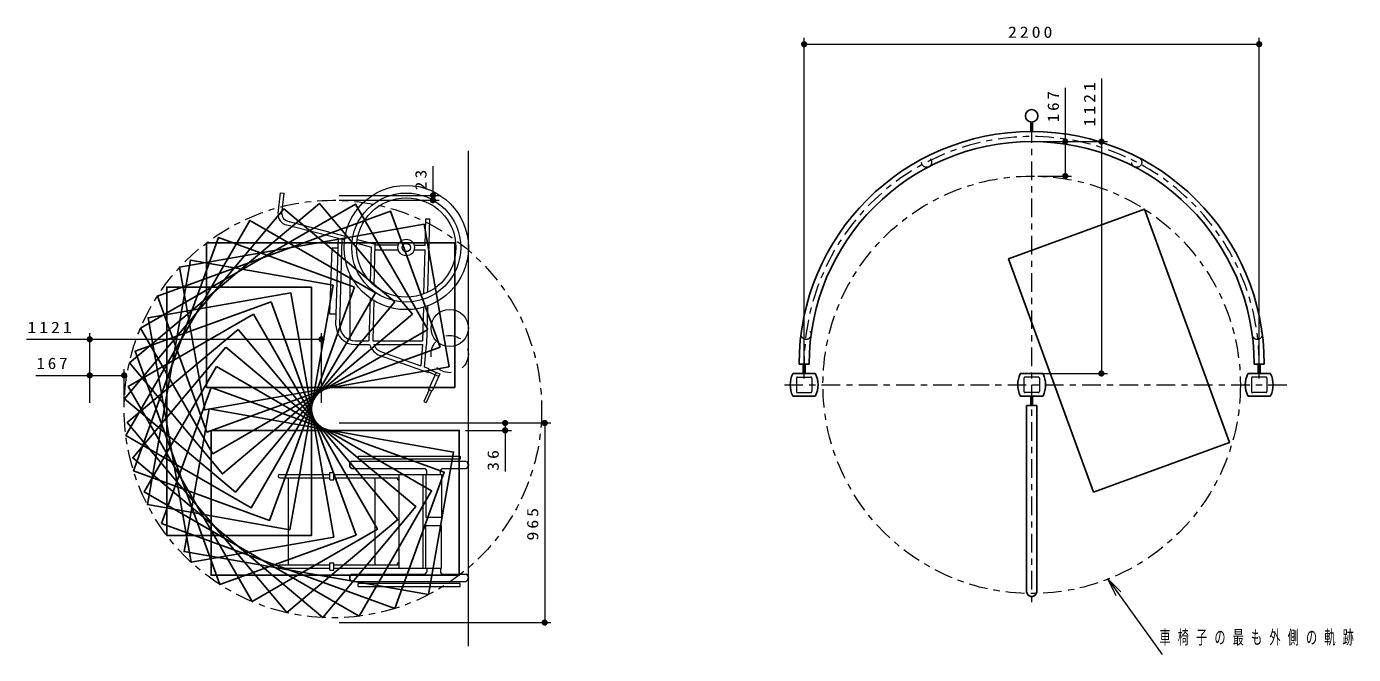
# Model space of a CAD drawing. Units: millimetres on the paper, scale 1:30. Extents: x -610 to 0, y 0 to 257.
# Drawn here: x -610.3 to -396.4, y 154.9 to 256 of the extents above; entities that cross this region are included whole.
import ezdxf

# ---------------------------------------------------------------- set-up
doc = ezdxf.new("R2010")
doc.units = ezdxf.units.MM
doc.linetypes.add('USER1', pattern=[4.5, 2.5, -2])
doc.linetypes.add('USER2', pattern=[6, 3, -1, 1, -1])
doc.layers.add('1_30', color=7, linetype='Continuous', lineweight=13)
doc.styles.add('ＭＳ ゴシック', font='')
doc.styles.get('ＭＳ ゴシック').set_extended_font_data('MS Gothic')

# ---------------------------------------------------------------- blocks, each defined once
blk = doc.blocks.new('open_arrow')
at = {"color": 0, "linetype": 'Continuous', "lineweight": -2}
blk.add_lwpolyline([(7.5, 1.25), (0, 0), (7.5, -1.25)], dxfattribs=at)
blk = doc.blocks.new('filled_dot')
at = {"color": 0, "linetype": 'Continuous', "lineweight": -2, "const_width": 1.25}
blk.add_lwpolyline([(-0.625, 0, 1), (0.625, 0, 1)], format="xyb", close=True, dxfattribs=at)

msp = doc.modelspace()

# ---------------------------------------------------------------- linework, layer by layer
at = {"layer": '1_30'}
for p, q in [((-484.952, 199.318), (-484.952, 254.206)), ((-484.952, 253.206), (-411.619, 253.206)), ((-411.619, 199.318), (-411.619, 254.206)), ((-442.87, 246.194), (-442.87, 231.954)), ((-437.046, 247.692), (-437.046, 200.151)), ((-447.286, 237.508), (-441.87, 237.508)), ((-447.286, 237.508), (-436.046, 237.508)), ((-539.069, 156.186), (-539.069, 236.036)), ((-544.773, 233.552), (-544.773, 228.056)), ((-447.286, 231.954), (-441.87, 231.954)), ((-569.735, 225.951), (-569.349, 229.262)), ((-569.349, 229.262), (-568.755, 229.192)), ((-569.13, 225.885), (-568.744, 229.191)), ((-559.896, 228.836), (-543.773, 228.836)), ((-559.896, 228.056), (-543.773, 228.056)), ((-569.735, 225.951), (-569.141, 225.881)), ((-568.157, 224.679), (-558.921, 222.286)), ((-546.025, 220.827), (-545.919, 225.062)), ((-545.919, 225.062), (-545.286, 225.062)), ((-545.582, 213.237), (-545.286, 225.062)), ((-568.335, 224.089), (-559.998, 221.958)), ((-561.402, 209.687), (-560.999, 220.363)), ((-560.043, 220.363), (-560.999, 220.363)), ((-560.402, 207.884), (-559.998, 221.958)), ((-559.786, 207.884), (-559.383, 221.788)), ((-559.383, 221.788), (-559.015, 221.689)), ((-557.06, 221.135), (-554.701, 220.503)), ((-556.982, 221.752), (-554.073, 220.973)), ((-554.842, 214.877), (-554.701, 220.503)), ((-554.24, 214.315), (-554.073, 220.973)), ((-550.357, 220.827), (-554.077, 220.827)), ((-547.804, 220.827), (-546.025, 220.827)), ((-554.096, 220.056), (-550.357, 220.056)), ((-547.804, 220.056), (-546.044, 220.056)), ((-546.222, 212.96), (-546.044, 220.056)), ((-558.119, 205.553), (-558.119, 216.136)), ((-554.907, 212.299), (-555.105, 205.433)), ((-554.3, 211.898), (-554.488, 205.453)), ((-560.372, 209.687), (-561.402, 209.687)), ((-546.277, 210.83), (-546.436, 205.42)), ((-545.638, 211.04), (-545.82, 204.804)), ((-610.27, 205.659), (-562.729, 205.659)), ((-600.086, 195.419), (-600.086, 206.659)), ((-562.729, 195.419), (-562.729, 206.659)), ((-557.322, 205.42), (-555.104, 205.42)), ((-554.484, 205.42), (-546.436, 205.42)), ((-557.322, 204.804), (-554.978, 204.804)), ((-554.32, 204.804), (-546.436, 204.804)), ((-553.079, 203.631), (-546.734, 201.396)), ((-546.436, 204.804), (-546.734, 201.396)), ((-546.137, 201.186), (-545.82, 204.804)), ((-553.255, 203.042), (-545.52, 200.318)), ((-545.371, 200.916), (-546.137, 201.186)), ((-608.772, 199.835), (-594.532, 199.835)), ((-600.086, 195.419), (-600.086, 200.835)), ((-594.532, 195.419), (-594.532, 200.835)), ((-545.52, 200.318), (-545.371, 200.916)), ((-545.492, 200.43), (-543.857, 199.697)), ((-544.231, 200.328), (-545.473, 197.549)), ((-545.399, 200.804), (-543.676, 200.095)), ((-543.676, 200.095), (-544.926, 197.3)), ((-447.286, 200.151), (-436.046, 200.151)), ((-545.377, 197.505), (-546.244, 195.644)), ((-545.013, 197.34), (-545.88, 195.478)), ((-544.926, 197.3), (-545.473, 197.549)), ((-546.244, 195.644), (-545.88, 195.478)), ((-559.896, 192.169), (-532.14, 192.169)), ((-539.54, 190.975), (-532.14, 190.975)), ((-533.14, 192.169), (-533.14, 184.377)), ((-532.14, 192.169), (-525.766, 192.169)), ((-526.766, 192.169), (-526.766, 160.003)), ((-556.845, 186.821), (-540.404, 186.821)), ((-556.845, 186.821), (-556.845, 186.341)), ((-540.404, 186.341), (-556.845, 186.341)), ((-540.404, 186.821), (-540.404, 186.341)), ((-561.402, 184.218), (-560.735, 184.218)), ((-561.402, 183.018), (-561.402, 184.218)), ((-560.735, 183.018), (-560.735, 184.218)), ((-557.846, 185.996), (-539.403, 185.996)), ((-557.846, 184.819), (-546.188, 184.819)), ((-545.776, 183.885), (-545.776, 184.442)), ((-543.574, 183.885), (-543.574, 184.442)), ((-543.162, 184.819), (-539.403, 184.819)), ((-569.468, 183.885), (-561.402, 183.885)), ((-569.468, 183.351), (-561.402, 183.351)), ((-568.067, 169.3), (-568.067, 183.351)), ((-561.402, 183.018), (-560.735, 183.018)), ((-560.735, 183.885), (-543.407, 183.885)), ((-560.735, 183.351), (-550.214, 183.351)), ((-554.069, 169.3), (-554.069, 183.351)), ((-550.214, 168.767), (-550.214, 183.885)), ((-546.359, 168.767), (-546.359, 183.885)), ((-545.943, 183.885), (-545.943, 176.993)), ((-543.407, 183.885), (-543.407, 176.993)), ((-545.943, 176.993), (-543.407, 176.993)), ((-545.943, 168.767), (-545.943, 175.658)), ((-545.943, 175.658), (-543.407, 175.658)), ((-543.407, 168.767), (-543.407, 175.658)), ((-569.468, 169.3), (-561.402, 169.3)), ((-561.402, 169.634), (-560.735, 169.634)), ((-561.402, 168.433), (-561.402, 169.634)), ((-560.735, 168.433), (-560.735, 169.634)), ((-560.735, 169.3), (-550.214, 169.3)), ((-569.468, 168.767), (-561.402, 168.767)), ((-561.402, 168.433), (-560.735, 168.433)), ((-560.735, 168.767), (-543.407, 168.767)), ((-557.846, 167.832), (-546.188, 167.832)), ((-545.776, 168.767), (-545.776, 168.209)), ((-543.574, 168.767), (-543.574, 168.209)), ((-543.162, 167.832), (-539.403, 167.832)), ((-436.054, 167.099), (-427.273, 154.873)), ((-557.846, 166.655), (-539.403, 166.655)), ((-540.404, 166.31), (-556.845, 166.31)), ((-556.845, 165.83), (-556.845, 166.31)), ((-556.845, 165.83), (-540.404, 165.83)), ((-540.404, 165.83), (-540.404, 166.31)), ((-559.896, 160.003), (-525.766, 160.003))]:
    msp.add_line(p, q, dxfattribs=at)
at = {"layer": '1_30', "color": 3, "lineweight": 25}
for p, q in [((-448.436, 239.128), (-448.436, 240.654)), ((-448.286, 239.128), (-448.286, 240.643)), ((-448.136, 239.128), (-448.136, 240.654)), ((-484.142, 201.651), (-485.762, 201.651)), ((-485.102, 201.651), (-485.102, 200.151)), ((-484.952, 201.651), (-484.952, 200.151)), ((-484.802, 201.651), (-484.802, 200.151)), ((-410.809, 201.651), (-412.429, 201.651)), ((-411.769, 201.651), (-411.769, 200.151)), ((-411.619, 201.651), (-411.619, 200.151)), ((-411.469, 201.651), (-411.469, 200.151)), ((-483.209, 200.151), (-486.696, 200.151)), ((-450.029, 200.151), (-446.542, 200.151)), ((-413.363, 200.151), (-409.875, 200.151)), ((-483.209, 196.485), (-486.696, 196.485)), ((-450.029, 196.485), (-446.542, 196.485)), ((-449.096, 194.985), (-449.096, 164.985)), ((-447.476, 194.985), (-449.096, 194.985)), ((-448.436, 196.485), (-448.436, 194.985)), ((-448.286, 196.485), (-448.286, 194.985)), ((-448.136, 196.485), (-448.136, 194.985)), ((-447.476, 194.985), (-447.476, 164.985)), ((-413.363, 196.485), (-409.875, 196.485))]:
    msp.add_line(p, q, dxfattribs=at)
at = {"layer": '1_30', "linetype": 'USER2'}
for p, q in [((-448.286, 240.321), (-448.286, 162.998)), ((-488.145, 198.318), (-406.156, 198.318))]:
    msp.add_line(p, q, dxfattribs=at)
at = {"layer": '1_30', "linetype": 'USER1'}
for p, q in [((-486.202, 199.368), (-486.202, 197.268)), ((-486.002, 199.568), (-483.902, 199.568)), ((-483.702, 199.368), (-483.702, 197.268)), ((-449.536, 199.368), (-449.536, 197.268)), ((-447.236, 199.568), (-449.336, 199.568)), ((-447.036, 199.368), (-447.036, 197.268)), ((-412.869, 199.368), (-412.869, 197.268)), ((-410.569, 199.568), (-412.669, 199.568)), ((-410.369, 199.368), (-410.369, 197.268)), ((-486.002, 197.068), (-483.902, 197.068)), ((-447.236, 197.068), (-449.336, 197.068)), ((-410.569, 197.068), (-412.669, 197.068))]:
    msp.add_line(p, q, dxfattribs=at)
at = {"layer": '1_30', "color": 3, "lineweight": 25}
for points in [[(-550.907, 211.681), (-568.782, 226.68), (-594.493, 196.038), (-576.619, 181.04)], [(-548.062, 209.685), (-563.06, 227.559), (-593.702, 201.848), (-578.703, 183.973)], [(-545.606, 207.224), (-557.273, 227.431), (-591.914, 207.431), (-580.247, 187.224)], [(-554.057, 213.154), (-574.264, 224.82), (-594.264, 190.179), (-574.057, 178.513)], [(-543.615, 204.374), (-551.595, 226.301), (-589.183, 212.62), (-581.202, 190.694)], [(-438.33, 181.037), (-416.404, 189.017), (-430.085, 226.605), (-452.011, 218.624)], [(-542.148, 201.222), (-546.2, 224.201), (-585.593, 217.255), (-581.541, 194.276)], [(-557.414, 214.057), (-579.34, 222.037), (-593.021, 184.449), (-571.095, 176.469)], [(-541.252, 197.864), (-541.252, 221.197), (-581.252, 221.197), (-581.252, 197.864)], [(-560.877, 214.363), (-583.855, 218.415), (-590.801, 179.022), (-567.823, 174.971)], [(-564.34, 214.063), (-587.673, 214.063), (-587.673, 174.063), (-564.34, 174.063)], [(-567.699, 213.167), (-590.678, 209.115), (-583.732, 169.723), (-560.753, 173.775)], [(-573.701, 209.709), (-593.908, 198.043), (-573.908, 163.402), (-553.701, 175.068)], [(-570.851, 211.701), (-592.777, 203.72), (-579.096, 166.133), (-557.17, 174.113)], [(-576.161, 207.254), (-594.036, 192.255), (-568.324, 161.614), (-550.45, 176.612)], [(-578.158, 204.408), (-593.156, 186.534), (-562.515, 160.822), (-547.516, 178.696)], [(-579.63, 201.259), (-591.297, 181.051), (-556.656, 161.051), (-544.989, 181.259)], [(-580.533, 197.902), (-588.514, 175.975), (-550.926, 162.295), (-542.945, 184.221)], [(-580.84, 194.439), (-584.891, 171.46), (-545.499, 164.514), (-541.447, 187.493)], [(-580.54, 190.975), (-580.54, 167.642), (-540.54, 167.642), (-540.54, 190.975)]]:
    msp.add_lwpolyline(points, close=True, dxfattribs=at)
msp.add_circle((-448.286, 241.651), 1.008, dxfattribs=at)
at = {"layer": '1_30', "linetype": 'USER1'}
for centre, radius in [((-465.216, 234.175), 0.81), ((-431.355, 234.175), 0.81), ((-542.069, 203.275), 3), ((-484.639, 206.437), 0.81), ((-411.933, 206.437), 0.81)]:
    msp.add_circle(centre, radius, dxfattribs=at)
at = {"layer": '1_30', "linetype": 'USER2'}
for centre in [(-448.286, 198.318), (-560.896, 194.419)]:
    msp.add_circle(centre, 33.636, dxfattribs=at)
at = {"layer": '1_30'}
for centre, radius in [((-549.081, 220.442), 10.012), ((-549.081, 220.442), 8.78), ((-549.081, 220.442), 8.009), ((-549.081, 220.442), 1.333), ((-549.081, 220.442), 0.667), ((-542.069, 207.475), 3)]:
    msp.add_circle(centre, radius, dxfattribs=at)
at = {"layer": '1_30', "color": 3, "lineweight": 25}
for centre, radius, start, end in [((-448.286, 201.651), 37.477, 0, 180), ((-448.286, 201.651), 35.857, 0, 180), ((-483.202, 198.318), 4, 153.6122, 206.3878), ((-486.696, 200.051), 0.1, 90, 153.6122), ((-483.209, 200.051), 0.1, 26.3878, 90.00001), ((-486.702, 198.318), 4, 333.6122, 26.3878), ((-446.536, 198.318), 4, 153.6122, 206.3878), ((-450.029, 200.051), 0.1, 89.99999, 153.6122), ((-446.542, 200.051), 0.1, 26.3878, 90), ((-450.036, 198.318), 4, 333.6122, 26.3878), ((-409.869, 198.318), 4, 153.6122, 206.3878), ((-413.363, 200.051), 0.1, 89.99999, 153.6122), ((-409.875, 200.051), 0.1, 26.3878, 90), ((-413.369, 198.318), 4, 333.6122, 26.3878), ((-486.696, 196.585), 0.1, 206.3878, 270), ((-483.209, 196.585), 0.1, 270, 333.6122), ((-450.029, 196.585), 0.1, 206.3878, 270), ((-446.542, 196.585), 0.1, 270, 333.6122), ((-413.363, 196.585), 0.1, 206.3878, 270), ((-409.875, 196.585), 0.1, 270, 333.6122), ((-557.487, 185.408), 0.69, 121.37677, 238.62323), ((-539.752, 185.406), 0.683, 300.76426, 52.14419), ((-557.494, 167.243), 0.686, 120.91377, 239.08623), ((-539.756, 167.243), 0.686, 300.95971, 59.04029), ((-448.286, 164.985), 0.81, 180, 0)]:
    msp.add_arc(centre, radius, start, end, dxfattribs=at)
at = {"layer": '1_30', "linetype": 'USER2'}
msp.add_arc((-448.286, 201.651), 36.667, 0, 180, dxfattribs=at)
at = {"layer": '1_30'}
for centre, radius, start, end in [((-568.043, 225.766), 1.703, 173.77521, 260.12016), ((-567.819, 225.958), 1.323, 183.34193, 255.22432), ((-557.322, 207.884), 3.08, 180, 270), ((-557.322, 207.884), 2.464, 180, 270), ((-552.335, 205.663), 2.779, 198.00705, 249.99982), ((-552.335, 205.663), 2.163, 203.40234, 249.8983), ((-546.188, 184.406), 0.413, 5.04697, 90), ((-543.162, 184.406), 0.413, 90, 174.95303), ((-569.468, 183.618), 0.267, 90, 270), ((-550.214, 183.351), 0.371, 180, 270), ((-569.468, 169.033), 0.267, 90, 270), ((-550.214, 169.3), 0.371, 90, 180), ((-546.188, 168.246), 0.413, 270, 354.95303), ((-543.162, 168.246), 0.413, 185.04697, 270)]:
    msp.add_arc(centre, radius, start, end, dxfattribs=at)
at = {"layer": '1_30', "linetype": 'USER1'}
for centre, start, end in [((-486.002, 199.368), 89.99999, 180), ((-483.902, 199.368), 360, 90.00001), ((-449.336, 199.368), 89.99999, 180), ((-447.236, 199.368), 0, 90.00001), ((-412.669, 199.368), 89.99999, 180), ((-410.569, 199.368), 0, 90.00001), ((-486.002, 197.268), 180, 270), ((-483.902, 197.268), 270, 0), ((-449.336, 197.268), 180, 270), ((-447.236, 197.268), 270, 0), ((-412.669, 197.268), 180, 270), ((-410.569, 197.268), 270, 0)]:
    msp.add_arc(centre, 0.2, start, end, dxfattribs=at)

# ---------------------------------------------------------------- block references
at = {"layer": '1_30', "xscale": 0.4, "yscale": 0.4}
for p in [(-484.952, 253.206), (-600.086, 205.659), (-600.086, 199.835)]:
    msp.add_blockref('filled_dot', p, dxfattribs=at)
for name, p, rotation in [('filled_dot', (-411.619, 253.206), 180), ('filled_dot', (-442.87, 237.508), 270), ('filled_dot', (-437.046, 237.508), 270), ('filled_dot', (-442.87, 231.954), 90), ('filled_dot', (-544.773, 228.836), 270), ('filled_dot', (-544.773, 228.056), 90), ('filled_dot', (-562.729, 205.659), 180), ('filled_dot', (-594.532, 199.835), 180), ('filled_dot', (-437.046, 200.151), 90), ('filled_dot', (-533.14, 192.169), 270), ('filled_dot', (-526.766, 192.169), 270), ('filled_dot', (-533.14, 190.975), 90), ('open_arrow', (-436.054, 167.099), 305.7), ('filled_dot', (-526.766, 160.003), 90)]:
    msp.add_blockref(name, p, dxfattribs=dict(at, rotation=rotation))

# ---------------------------------------------------------------- texts
at = {"layer": '1_30', "style": 'ＭＳ ゴシック'}
for s, insert, char_height, attachment_point in [('\\T1.33;\\W1.15;2200', (-448.286, 254.206), 1.833, 8), ('\\T1.33;\\W1.15;1121', (-606.333, 206.659), 1.833, 8), ('\\T1.33;\\W1.1;167', (-605.939, 200.835), 1.833, 8), ('\\T1.64;\\W0.6;車椅子の最も外側の軌跡', (-427.689, 157.523), 2.199, 4)]:
    msp.add_mtext(s, dxfattribs=dict(at, insert=insert, char_height=char_height, attachment_point=attachment_point))
at = {"layer": '1_30', "char_height": 1.833, "attachment_point": 8, "rotation": 90, "style": 'ＭＳ ゴシック'}
for s, insert in [('\\T1.33;\\W1.15;1121', (-438.046, 243.754)), ('\\T1.33;\\W1.1;167', (-443.87, 243.361)), ('\\T1.34;\\W1.15;23', (-545.773, 231.552)), ('\\T1.34;\\W1.15;36', (-534.14, 186.377)), ('\\T1.33;\\W1.15;965', (-527.766, 176.086))]:
    msp.add_mtext(s, dxfattribs=dict(at, insert=insert))

doc.saveas('drawing.dxf')
